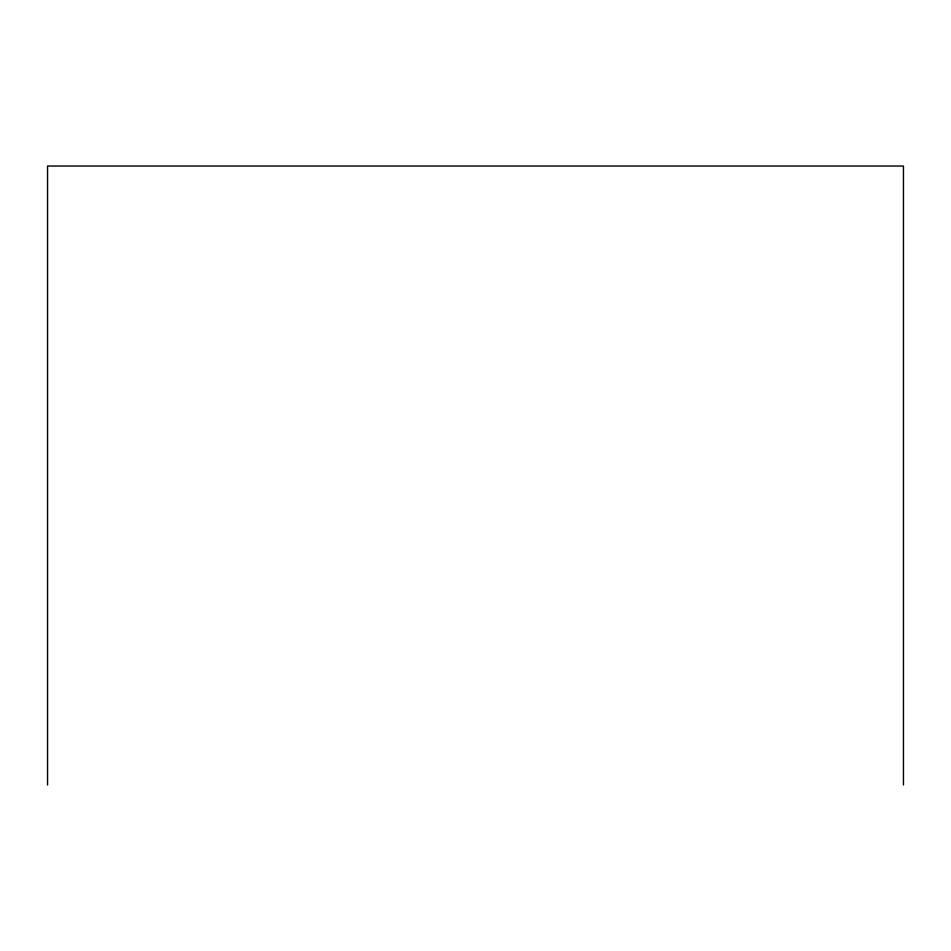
<?xml version="1.0" encoding="UTF-8"?>
<svg xmlns="http://www.w3.org/2000/svg" width="951" height="951" viewBox="0 0 951 951"><rect width="100%" height="100%" fill="white"/><g stroke="black" fill="none" stroke-linecap="round" stroke-linejoin="round"><path stroke-width="1.43" d="M903.45 784.967L903.45 166.033L47.55 166.033L47.55 784.967"/></g></svg>
